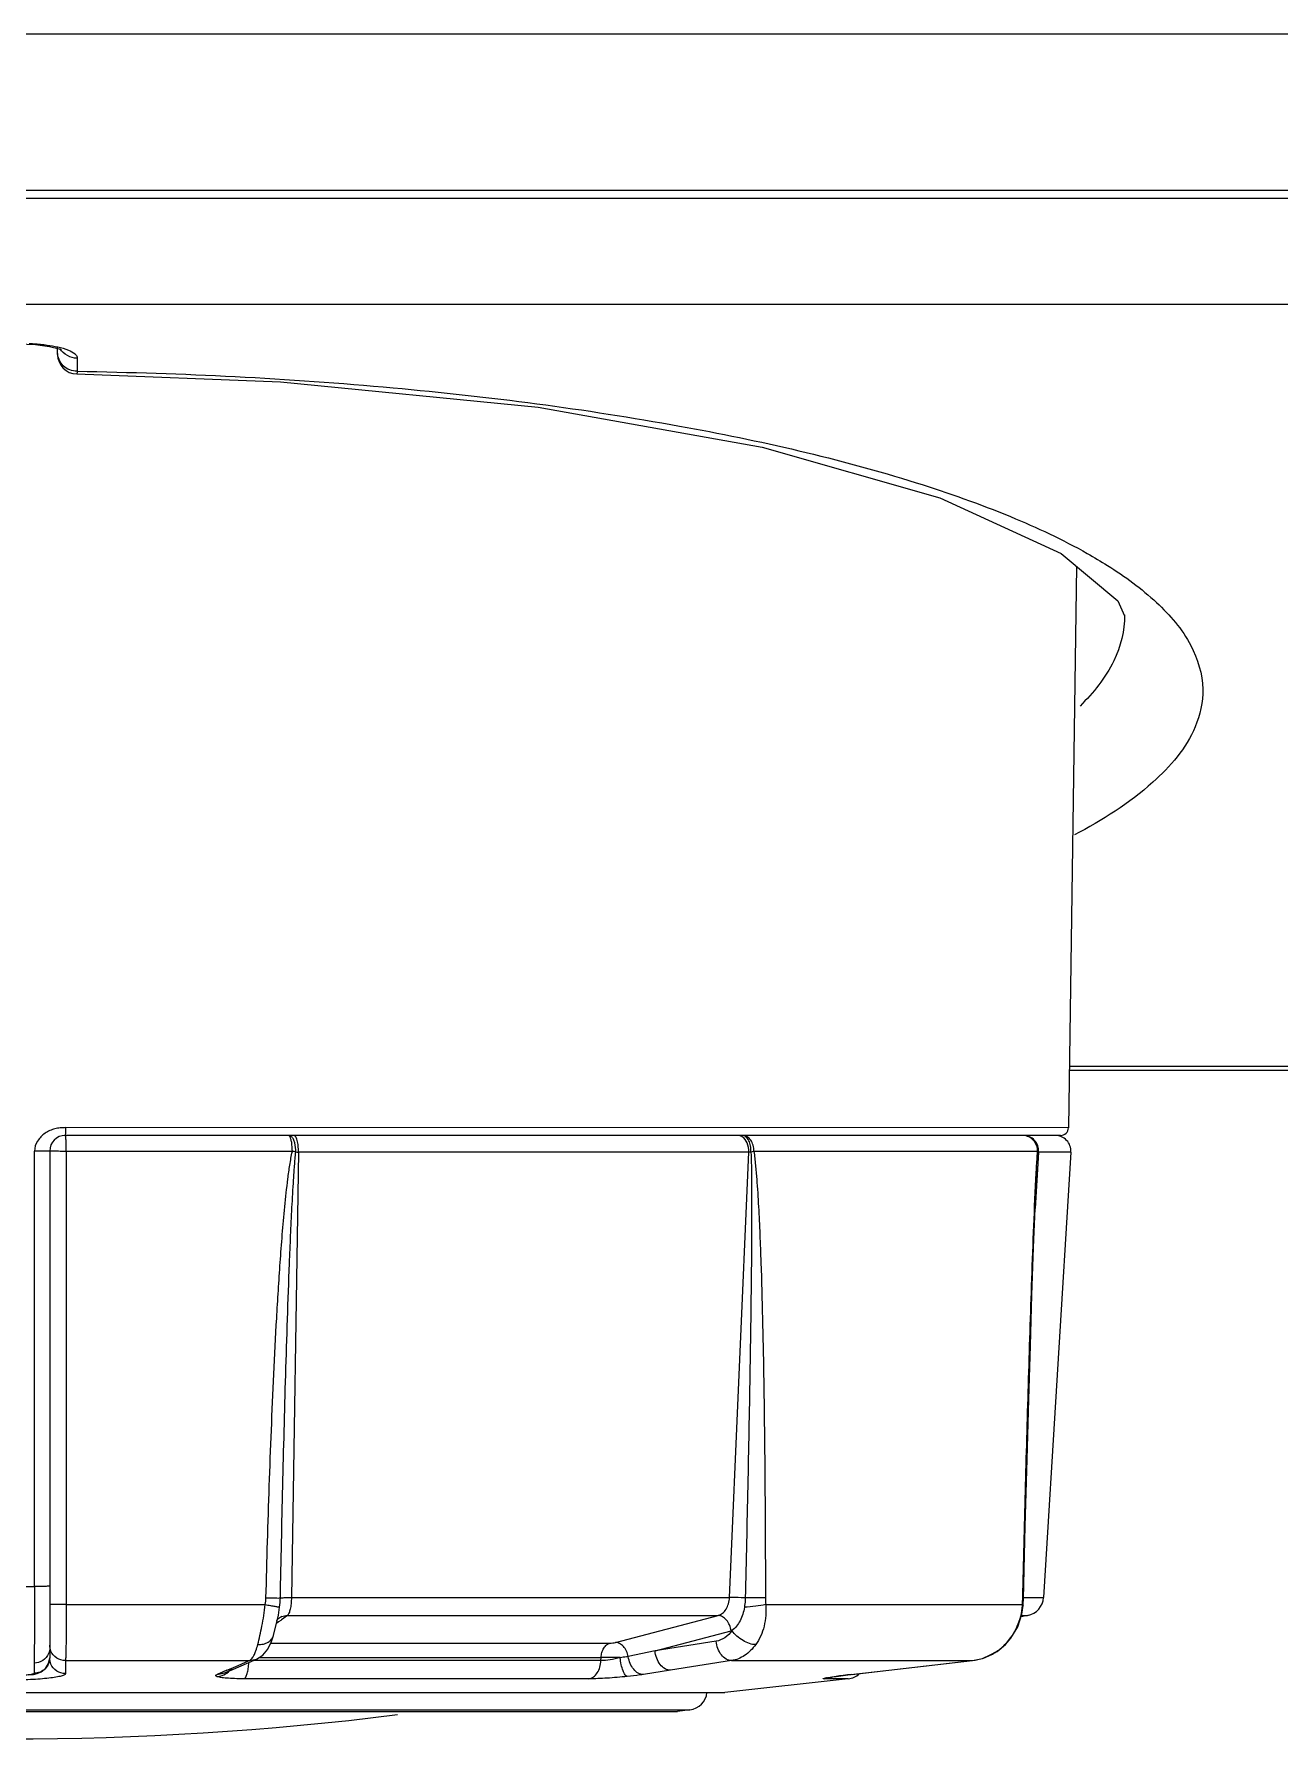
# Model space of a CAD drawing. Header units: millimetres. Extents: x -1538 to 3410, y -1646 to 2016.
# Drawn here: x 349.18 to 381.02, y -1624.49 to -1580.91 of the extents above; entities that cross this region are included whole.
import ezdxf

# ---------------------------------------------------------------- set-up
doc = ezdxf.new("R2010")
doc.units = ezdxf.units.MM
doc.header["$LTSCALE"] = 23.1
doc.layers.get('0').update_dxf_attribs({"linetype": 'CONTINUOUS'})

msp = doc.modelspace()

# ---------------------------------------------------------------- linework, layer by layer
at = {"linetype": 'Continuous'}
for p, q in [((598.434, -1580.914), (-158.566, -1580.914)), ((598.434, -1584.914), (-158.566, -1584.914)), ((523.434, -1585.114), (209.434, -1585.114)), ((522.534, -1587.828), (-85.466, -1587.828)), ((349.784, -1589.101), (349.784, -1588.895)), ((350.284, -1589.188), (350.284, -1589.533)), ((375.828, -1594.513), (375.618, -1608.866)), ((454.316, -1607.407), (375.639, -1607.407)), ((454.316, -1607.304), (375.641, -1607.304)), ((375.418, -1609.064), (349.984, -1609.064)), ((375.618, -1608.866), (349.992, -1608.865)), ((349.194, -1620.592), (349.194, -1609.469)), ((349.584, -1609.464), (349.584, -1622.424)), ((355.784, -1609.471), (350.006, -1609.471)), ((350.006, -1609.471), (350.006, -1621.056)), ((355.94, -1609.488), (355.76, -1620.874)), ((367.449, -1609.488), (355.94, -1609.488)), ((366.956, -1620.874), (367.449, -1609.488)), ((374.829, -1609.471), (367.579, -1609.471)), ((374.855, -1609.488), (374.769, -1610.93)), ((375.68, -1609.488), (374.855, -1609.488)), ((375.68, -1609.488), (374.984, -1620.874)), ((374.468, -1620.906), (374.515, -1619.053)), ((348.534, -1620.592), (349.194, -1620.592)), ((355.76, -1620.874), (366.956, -1620.874)), ((374.45, -1620.883), (374.469, -1620.885)), ((374.462, -1621.042), (374.468, -1620.906)), ((374.469, -1620.874), (374.984, -1620.874)), ((350.006, -1621.056), (355.092, -1621.056)), ((355.425, -1621.331), (355.426, -1621.328)), ((355.426, -1621.328), (355.46, -1621.126)), ((355.486, -1621.459), (355.433, -1621.496)), ((355.446, -1621.403), (355.446, -1621.403)), ((355.508, -1621.443), (355.486, -1621.459)), ((355.659, -1621.335), (355.508, -1621.443)), ((355.659, -1621.335), (366.664, -1621.335)), ((364.041, -1622.022), (366.664, -1621.335)), ((367.884, -1621.056), (374.442, -1621.056)), ((374.576, -1621.335), (374.407, -1621.366)), ((374.418, -1621.335), (374.576, -1621.335)), ((374.442, -1621.056), (374.46, -1621.078)), ((374.46, -1621.078), (374.462, -1621.042)), ((355.301, -1621.85), (355.339, -1621.699)), ((355.301, -1621.85), (355.301, -1621.849)), ((355.433, -1621.496), (355.378, -1621.536)), ((365.054, -1622.237), (366.998, -1621.728)), ((355.234, -1622.041), (363.9, -1622.041)), ((365.054, -1622.237), (364.369, -1622.385)), ((366.617, -1621.992), (365.054, -1622.237)), ((373.614, -1622.342), (373.798, -1622.251)), ((373.793, -1622.256), (374.013, -1622.073)), ((373.993, -1622.079), (374.013, -1622.073)), ((374.013, -1622.073), (374.147, -1621.917)), ((349.184, -1622.553), (349.184, -1622.812)), ((349.987, -1622.489), (354.683, -1622.489)), ((349.987, -1622.489), (349.987, -1622.821)), ((354.049, -1622.804), (354.221, -1622.729)), ((354.111, -1622.734), (354.28, -1622.662)), ((354.111, -1622.734), (354.295, -1622.697)), ((354.221, -1622.729), (354.867, -1622.452)), ((354.28, -1622.662), (354.397, -1622.612)), ((354.397, -1622.612), (354.683, -1622.489)), ((354.683, -1622.489), (354.867, -1622.451)), ((363.671, -1622.487), (354.784, -1622.487)), ((354.934, -1622.409), (363.675, -1622.409)), ((363.671, -1622.487), (363.675, -1622.409)), ((365.447, -1622.734), (364.757, -1622.843)), ((367.01, -1622.489), (365.447, -1622.734)), ((367.01, -1622.489), (373.159, -1622.489)), ((369.983, -1622.855), (371.028, -1622.734)), ((370.084, -1622.843), (371.024, -1622.734)), ((371.024, -1622.734), (373.159, -1622.489)), ((371.024, -1622.734), (371.028, -1622.734)), ((371.028, -1622.734), (373.163, -1622.489)), ((373.159, -1622.489), (373.163, -1622.489)), ((349.265, -1622.817), (349.369, -1622.775)), ((353.862, -1622.843), (354.049, -1622.804)), ((363.365, -1622.953), (354.549, -1622.953)), ((369.992, -1622.953), (366.834, -1623.304)), ((369.992, -1622.953), (369.379, -1622.953)), ((369.444, -1622.929), (369.436, -1622.93)), ((369.65, -1622.897), (369.745, -1622.884)), ((369.666, -1622.894), (369.681, -1622.893)), ((369.666, -1622.894), (369.679, -1622.893)), ((369.745, -1622.884), (369.983, -1622.855)), ((370.084, -1622.843), (370.088, -1622.842)), ((330.234, -1623.304), (366.834, -1623.304)), ((331.123, -1623.747), (365.945, -1623.747)), ((331.438, -1623.786), (365.631, -1623.786)), ((365.509, -1623.794), (331.56, -1623.794)), ((365.631, -1623.786), (365.509, -1623.794)), ((365.945, -1623.747), (365.631, -1623.786))]:
    msp.add_line(p, q, dxfattribs=at)
for points in [[(348.784, -1588.831), (349.22, -1588.849), (349.579, -1588.895)], [(349.579, -1588.895), (349.825, -1588.955), (349.872, -1588.972)], [(350.276, -1589.601), (355.478, -1589.806), (362.063, -1590.453), (367.792, -1591.47), (372.334, -1592.763), (375.436, -1594.186), (376.884, -1595.396), (377.052, -1595.785)], [(374.515, -1619.053), (374.56, -1617.344), (374.603, -1615.818), (374.645, -1614.43), (374.686, -1613.144), (374.729, -1611.927), (374.777, -1610.736), (374.822, -1609.84)], [(355.339, -1621.699), (355.401, -1621.439), (355.426, -1621.328)], [(355.395, -1621.442), (355.387, -1621.461), (355.391, -1621.456)], [(355.391, -1621.456), (355.431, -1621.414), (355.446, -1621.403)], [(374.147, -1621.917), (374.323, -1621.622), (374.43, -1621.298), (374.46, -1621.078)], [(374.242, -1621.759), (374.327, -1621.613), (374.379, -1621.453)], [(354.867, -1622.451), (355.031, -1622.347), (355.16, -1622.193), (355.252, -1622.004), (355.301, -1621.849)], [(373.163, -1622.489), (373.425, -1622.433), (373.793, -1622.256)], [(349.369, -1622.775), (349.475, -1622.692), (349.555, -1622.565), (349.584, -1622.414)], [(349.049, -1622.856), (349.167, -1622.84), (349.265, -1622.817)], [(369.437, -1622.93), (369.435, -1622.931), (369.449, -1622.928), (369.479, -1622.923), (369.524, -1622.916)], [(369.443, -1622.929), (369.46, -1622.926), (369.469, -1622.924)], [(369.524, -1622.916), (369.582, -1622.907), (369.65, -1622.897)]]:
    msp.add_lwpolyline(points, dxfattribs=at)
for centre, radius, start, end in [((350.284, -1589.101), 0.5, 180, 269.1058), ((349.984, -1609.464), 0.4, 90, 180), ((367.156, -1609.299), 0.238, 58.2278, 59.9981), ((367.283, -1609.186), 0.122, 83.6083, 89.9812), ((374.442, -1609.433), 0.369, 86.1248, 89.9928), ((375.281, -1609.464), 0.4, 356.5, 90), ((375.418, -1608.864), 0.2, 270, 359.16), ((354.042, -1619.174), 9.858, 79.2966, 79.8184), ((355.945, -1603.908), 5.58, 269.258, 269.9536), ((367.44, -1604.985), 4.503, 270.1137, 270.8323), ((422.15, -1612.567), 47.407, 176.2749, 176.6463), ((353.259, -1620.844), 2.219, 352.7007, 358.8842), ((369.403, -1620.728), 5.05, 356.2715, 357.2923), ((370.668, -1620.789), 3.783, 357.3126, 358.5793), ((374.485, -1620.843), 0.5, 280.5, 356.5), ((355.657, -1621.697), 0.362, 122.8758, 125.6098), ((355.656, -1621.696), 0.361, 113.3967, 122.8776), ((372.945, -1620.983), 1.499, 356.4607, 357.2024), ((366.877, -1621.267), 0.477, 284.687, 287.496), ((372.993, -1621.102), 1.398, 289.0707, 302.796), ((372.973, -1621.073), 1.433, 302.8366, 315.3918), ((372.93, -1621.03), 1.493, 315.3886, 316.0392), ((349.559, -1622.424), 0.0248, 351.5897, 359.9934), ((367.632, -1654.25), 34.293, 113.22, 113.4477), ((363.569, -1669.202), 46.794, 89.2736, 89.8709), ((373, -1621.117), 1.381, 276.6125, 289.0187), ((367.316, -1653.519), 33.497, 113.4491, 113.6811), ((369.325, -1622.48), 0.476, 276.582, 289.1746), ((371.921, -1639.557), 16.814, 97.037, 97.662), ((372.91, -1647.457), 24.776, 96.5501, 97.0694), ((369.937, -1622.456), 0.5, 276.339, 312.3729), ((365.884, -1623.251), 0.5, 277, 353.8665), ((348.534, -1544.489), 80, 262.8664, 277.1336)]:
    msp.add_arc(centre, radius, start, end, dxfattribs=at)
for points, knots in [([(349.056, -1588.82), (349.096, -1588.822), (349.251, -1588.831), (349.406, -1588.846), (349.52, -1588.862)], [0, 0, 0, 0, 0.259064, 1, 1, 1, 1]), ([(350.284, -1589.533), (350.157, -1589.533), (349.895, -1589.434), (349.784, -1589.174), (349.784, -1589.05)], [0, 0, 0, 0, 0.506129, 1, 1, 1, 1]), ([(349.788, -1588.91), (349.88, -1588.931), (350.034, -1588.973), (350.181, -1589.046), (350.23, -1589.089)], [0, 0, 0, 0, 0.590321, 1, 1, 1, 1]), ([(350.284, -1589.197), (350.198, -1589.197), (350.024, -1589.153), (349.895, -1589.028), (349.851, -1588.955)], [0, 0, 0, 0, 0.503696, 1, 1, 1, 1]), ([(350.23, -1589.089), (350.239, -1589.097), (350.266, -1589.123), (350.286, -1589.161), (350.284, -1589.188)], [0, 0, 0, 0, 0.29845, 1, 1, 1, 1]), ([(350.28, -1589.587), (350.28, -1589.591), (350.279, -1589.594), (350.278, -1589.601), (350.276, -1589.601)], [0, 0, 0, 0, 0.731931, 1, 1, 1, 1]), ([(350.284, -1589.533), (350.284, -1589.539), (350.283, -1589.557), (350.282, -1589.575), (350.28, -1589.587)], [0, 0, 0, 0, 0.31863, 1, 1, 1, 1]), ([(350.284, -1589.533), (352.979, -1589.575), (358.137, -1589.834), (365.313, -1590.757), (370.586, -1591.95), (374.034, -1593.162), (375.47, -1593.833), (376.101, -1594.189)], [0, 0, 0, 0, 0.305969, 0.585444, 0.820643, 0.917734, 1, 1, 1, 1]), ([(376.101, -1594.189), (376.275, -1594.287), (376.897, -1594.657), (377.487, -1595.085), (377.87, -1595.443)], [0, 0, 0, 0, 0.275861, 1, 1, 1, 1]), ([(377.87, -1595.443), (378.212, -1595.763), (378.783, -1596.419), (379.044, -1597.272), (379.051, -1597.658)], [0, 0, 0, 0, 0.547872, 1, 1, 1, 1]), ([(377.051, -1595.761), (377.058, -1596.163), (376.825, -1597.054), (376.256, -1597.752), (375.914, -1598.088)], [0, 0, 0, 0, 0.455802, 1, 1, 1, 1]), ([(379.051, -1597.658), (379.056, -1597.985), (378.848, -1598.917), (377.675, -1600.265), (376.482, -1601.008), (375.771, -1601.385)], [0, 0, 0, 0, 0.189451, 0.533695, 1, 1, 1, 1]), ([(349.992, -1608.865), (349.969, -1608.865), (349.923, -1608.868), (349.83, -1608.872), (349.716, -1608.891), (349.584, -1608.936), (349.422, -1609.027), (349.256, -1609.194), (349.194, -1609.378), (349.194, -1609.469)], [0, 0, 0, 0, 0.062759, 0.125512, 0.250993, 0.376489, 0.502002, 0.751687, 1, 1, 1, 1]), ([(349.984, -1609.064), (349.986, -1609.064), (349.987, -1609.056), (349.989, -1609.047), (349.991, -1609.027), (349.992, -1609.003), (349.993, -1608.973), (349.995, -1608.926), (349.999, -1608.889), (349.995, -1608.863)], [0, 0, 0, 0, 0.021772, 0.079299, 0.171966, 0.295832, 0.446436, 0.619055, 1, 1, 1, 1]), ([(350.006, -1609.471), (350.006, -1609.419), (350.005, -1609.344), (350.003, -1609.248), (350, -1609.187), (349.997, -1609.137), (349.994, -1609.103), (349.991, -1609.082), (349.989, -1609.072), (349.987, -1609.067), (349.985, -1609.064), (349.984, -1609.064)], [0, 0, 0, 0, 0.379303, 0.551362, 0.702529, 0.826972, 0.919764, 0.953193, 0.977556, 0.992872, 1, 1, 1, 1]), ([(355.719, -1609.095), (355.717, -1609.091), (355.709, -1609.08), (355.698, -1609.07), (355.689, -1609.066)], [0, 0, 0, 0, 0.298799, 1, 1, 1, 1]), ([(355.766, -1609.096), (355.761, -1609.091), (355.741, -1609.074), (355.715, -1609.064), (355.696, -1609.064)], [0, 0, 0, 0, 0.281712, 1, 1, 1, 1]), ([(355.784, -1609.471), (355.785, -1609.396), (355.778, -1609.289), (355.75, -1609.164), (355.731, -1609.114), (355.719, -1609.095)], [0, 0, 0, 0, 0.588096, 0.82492, 1, 1, 1, 1]), ([(355.872, -1609.488), (355.875, -1609.409), (355.864, -1609.296), (355.818, -1609.166), (355.785, -1609.115), (355.766, -1609.096)], [0, 0, 0, 0, 0.568519, 0.808255, 1, 1, 1, 1]), ([(355.94, -1609.488), (355.941, -1609.434), (355.937, -1609.334), (355.92, -1609.217), (355.896, -1609.139), (355.876, -1609.094), (355.849, -1609.064), (355.831, -1609.064)], [0, 0, 0, 0, 0.352789, 0.660483, 0.78329, 0.880591, 1, 1, 1, 1]), ([(367.275, -1609.093), (367.267, -1609.088), (367.234, -1609.072), (367.197, -1609.064), (367.17, -1609.064)], [0, 0, 0, 0, 0.25938, 1, 1, 1, 1]), ([(367.449, -1609.488), (367.452, -1609.409), (367.43, -1609.26), (367.338, -1609.132), (367.281, -1609.096)], [0, 0, 0, 0, 0.539662, 1, 1, 1, 1]), ([(367.505, -1609.488), (367.507, -1609.436), (367.5, -1609.337), (367.465, -1609.221), (367.421, -1609.146), (367.375, -1609.093), (367.328, -1609.068), (367.297, -1609.064)], [0, 0, 0, 0, 0.305786, 0.585221, 0.707701, 0.816918, 1, 1, 1, 1]), ([(367.579, -1609.471), (367.58, -1609.419), (367.567, -1609.317), (367.509, -1609.184), (367.417, -1609.089), (367.336, -1609.064), (367.299, -1609.064)], [0, 0, 0, 0, 0.288695, 0.556836, 0.791847, 1, 1, 1, 1]), ([(374.829, -1609.471), (374.83, -1609.421), (374.813, -1609.319), (374.734, -1609.187), (374.614, -1609.094), (374.516, -1609.068), (374.467, -1609.064)], [0, 0, 0, 0, 0.253508, 0.505091, 0.753589, 1, 1, 1, 1]), ([(374.855, -1609.488), (374.858, -1609.434), (374.843, -1609.324), (374.759, -1609.183), (374.627, -1609.086), (374.52, -1609.064), (374.468, -1609.064)], [0, 0, 0, 0, 0.253542, 0.505147, 0.753699, 1, 1, 1, 1]), ([(374.843, -1609.488), (374.848, -1609.407), (374.807, -1609.24), (374.677, -1609.128), (374.603, -1609.096)], [0, 0, 0, 0, 0.500361, 1, 1, 1, 1]), ([(349.584, -1609.464), (349.584, -1609.464), (349.58, -1609.464), (349.576, -1609.465), (349.566, -1609.465), (349.554, -1609.466), (349.537, -1609.466), (349.509, -1609.467), (349.467, -1609.468), (349.409, -1609.468), (349.342, -1609.469), (349.27, -1609.469), (349.22, -1609.47), (349.194, -1609.469)], [0, 0, 0, 0, 0.005022, 0.019417, 0.043119, 0.075969, 0.117738, 0.167967, 0.291715, 0.442778, 0.615655, 0.804104, 1, 1, 1, 1]), ([(350.006, -1609.471), (349.979, -1609.471), (349.926, -1609.471), (349.848, -1609.471), (349.776, -1609.47), (349.713, -1609.469), (349.667, -1609.468), (349.636, -1609.467), (349.618, -1609.467), (349.604, -1609.466), (349.593, -1609.465), (349.588, -1609.464), (349.584, -1609.464), (349.584, -1609.464)], [0, 0, 0, 0, 0.191839, 0.378285, 0.551044, 0.703254, 0.828752, 0.879763, 0.922272, 0.95582, 0.980036, 0.994759, 1, 1, 1, 1]), ([(355.11, -1620.883), (355.135, -1619.93), (355.177, -1618.501), (355.247, -1616.596), (355.309, -1615.167), (355.369, -1613.977), (355.426, -1613.025), (355.473, -1612.312), (355.526, -1611.599), (355.589, -1610.887), (355.652, -1610.294), (355.718, -1609.822), (355.759, -1609.588), (355.784, -1609.471)], [0, 0, 0, 0, 0.249997, 0.374999, 0.500003, 0.625008, 0.687512, 0.750016, 0.812519, 0.875023, 0.937521, 0.968767, 1, 1, 1, 1]), ([(355.478, -1620.887), (355.497, -1619.937), (355.528, -1618.511), (355.575, -1616.611), (355.614, -1615.185), (355.659, -1613.76), (355.701, -1612.573), (355.74, -1611.623), (355.774, -1610.91), (355.807, -1610.317), (355.84, -1609.843), (355.86, -1609.606), (355.872, -1609.488)], [0, 0, 0, 0, 0.249971, 0.37496, 0.499953, 0.62495, 0.749953, 0.812458, 0.874966, 0.937478, 0.968738, 1, 1, 1, 1]), ([(367.505, -1609.488), (367.515, -1609.724), (367.521, -1610.199), (367.523, -1610.911), (367.521, -1611.623), (367.514, -1612.573), (367.499, -1613.76), (367.477, -1615.185), (367.451, -1616.611), (367.413, -1618.511), (367.381, -1619.937), (367.359, -1620.887)], [0, 0, 0, 0, 0.06237, 0.124817, 0.18729, 0.249778, 0.374779, 0.499801, 0.624838, 0.749884, 1, 1, 1, 1]), ([(367.579, -1609.471), (367.573, -1609.473), (367.549, -1609.478), (367.524, -1609.484), (367.505, -1609.488)], [0, 0, 0, 0, 0.235744, 1, 1, 1, 1]), ([(367.579, -1609.471), (367.596, -1609.588), (367.622, -1609.823), (367.662, -1610.295), (367.699, -1610.887), (367.732, -1611.599), (367.768, -1612.55), (367.801, -1613.739), (367.829, -1615.167), (367.849, -1616.596), (367.867, -1618.501), (367.873, -1619.93), (367.874, -1620.883)], [0, 0, 0, 0, 0.030987, 0.062095, 0.124445, 0.186879, 0.249354, 0.374376, 0.499452, 0.62456, 0.749692, 1, 1, 1, 1]), ([(374.795, -1610.019), (374.798, -1609.973), (374.808, -1609.79), (374.819, -1609.608), (374.829, -1609.471)], [0, 0, 0, 0, 0.250999, 1, 1, 1, 1]), ([(374.843, -1609.488), (374.843, -1609.486), (374.84, -1609.479), (374.834, -1609.475), (374.829, -1609.471)], [0, 0, 0, 0, 0.202387, 1, 1, 1, 1]), ([(374.855, -1609.488), (374.853, -1609.488), (374.85, -1609.488), (374.846, -1609.488), (374.843, -1609.488)], [0, 0, 0, 0, 0.358439, 1, 1, 1, 1]), ([(374.45, -1620.883), (374.472, -1619.976), (374.518, -1618.164), (374.594, -1615.445), (374.665, -1613.181), (374.732, -1611.373), (374.771, -1610.469), (374.795, -1610.019)], [0, 0, 0, 0, 0.250267, 0.500475, 0.750542, 0.875438, 1, 1, 1, 1]), ([(349.584, -1620.587), (349.584, -1620.587), (349.58, -1620.587), (349.576, -1620.588), (349.566, -1620.588), (349.554, -1620.589), (349.537, -1620.589), (349.509, -1620.59), (349.467, -1620.591), (349.409, -1620.592), (349.342, -1620.592), (349.27, -1620.592), (349.22, -1620.592), (349.194, -1620.592)], [0, 0, 0, 0, 0.005032, 0.019434, 0.04314, 0.075992, 0.117764, 0.167992, 0.291739, 0.442798, 0.615667, 0.804107, 1, 1, 1, 1]), ([(349.194, -1620.592), (349.194, -1620.829), (349.193, -1621.27), (349.192, -1621.793), (349.19, -1622.143), (349.188, -1622.332), (349.186, -1622.463), (349.185, -1622.53), (349.184, -1622.553)], [0, 0, 0, 0, 0.362272, 0.67502, 0.799623, 0.897297, 0.964837, 1, 1, 1, 1]), ([(355.11, -1620.883), (355.19, -1620.885), (355.296, -1620.887), (355.419, -1620.888), (355.462, -1620.888), (355.478, -1620.887)], [0, 0, 0, 0, 0.649394, 0.871335, 1, 1, 1, 1]), ([(355.478, -1620.887), (355.489, -1620.884), (355.523, -1620.881), (355.584, -1620.877), (355.666, -1620.874), (355.727, -1620.874), (355.76, -1620.874)], [0, 0, 0, 0, 0.130382, 0.35188, 0.64922, 1, 1, 1, 1]), ([(355.76, -1620.874), (355.759, -1620.927), (355.754, -1621.028), (355.734, -1621.164), (355.708, -1621.258), (355.682, -1621.311), (355.667, -1621.329), (355.659, -1621.335)], [0, 0, 0, 0, 0.335603, 0.630604, 0.856822, 0.938787, 1, 1, 1, 1]), ([(366.664, -1621.335), (366.705, -1621.324), (366.785, -1621.282), (366.876, -1621.174), (366.937, -1621.033), (366.954, -1620.928), (366.956, -1620.874)], [0, 0, 0, 0, 0.214912, 0.454092, 0.718658, 1, 1, 1, 1]), ([(367.359, -1620.887), (367.324, -1620.885), (367.189, -1620.878), (367.055, -1620.874), (366.956, -1620.874)], [0, 0, 0, 0, 0.264406, 1, 1, 1, 1]), ([(367.359, -1620.887), (367.359, -1620.907), (367.355, -1620.987), (367.346, -1621.067), (367.337, -1621.126)], [0, 0, 0, 0, 0.252232, 1, 1, 1, 1]), ([(367.874, -1620.883), (367.837, -1620.884), (367.666, -1620.888), (367.494, -1620.888), (367.359, -1620.887)], [0, 0, 0, 0, 0.21354, 1, 1, 1, 1]), ([(350.006, -1621.056), (349.979, -1621.056), (349.926, -1621.056), (349.848, -1621.056), (349.776, -1621.055), (349.713, -1621.054), (349.667, -1621.053), (349.636, -1621.052), (349.618, -1621.052), (349.604, -1621.051), (349.593, -1621.05), (349.588, -1621.049), (349.584, -1621.049), (349.584, -1621.049)], [0, 0, 0, 0, 0.191557, 0.378188, 0.551048, 0.703238, 0.828629, 0.879706, 0.922259, 0.955771, 0.979989, 0.994741, 1, 1, 1, 1]), ([(350.006, -1621.056), (350.006, -1621.228), (350.005, -1621.479), (350.003, -1621.8), (350.001, -1622.008), (349.998, -1622.185), (349.995, -1622.324), (349.991, -1622.421), (349.989, -1622.472), (349.987, -1622.489)], [0, 0, 0, 0, 0.360392, 0.524933, 0.671873, 0.796412, 0.894542, 0.963135, 1, 1, 1, 1]), ([(354.902, -1622.079), (354.942, -1621.924), (355.014, -1621.584), (355.072, -1621.242), (355.092, -1621.056)], [0, 0, 0, 0, 0.461552, 1, 1, 1, 1]), ([(355.092, -1621.056), (355.137, -1621.064), (355.22, -1621.078), (355.329, -1621.098), (355.407, -1621.114), (355.447, -1621.121), (355.46, -1621.126)], [0, 0, 0, 0, 0.366328, 0.672208, 0.889603, 1, 1, 1, 1]), ([(366.998, -1621.728), (366.991, -1621.677), (366.964, -1621.577), (366.888, -1621.45), (366.786, -1621.36), (366.703, -1621.335), (366.664, -1621.335)], [0, 0, 0, 0, 0.2809, 0.550166, 0.790885, 1, 1, 1, 1]), ([(367.337, -1621.126), (367.318, -1621.246), (367.252, -1621.469), (367.106, -1621.657), (367.02, -1621.722)], [0, 0, 0, 0, 0.530301, 1, 1, 1, 1]), ([(367.884, -1621.056), (367.8, -1621.076), (367.618, -1621.105), (367.434, -1621.121), (367.337, -1621.126)], [0, 0, 0, 0, 0.469986, 1, 1, 1, 1]), ([(367.884, -1621.056), (367.896, -1621.241), (367.874, -1621.603), (367.727, -1621.94), (367.626, -1622.079)], [0, 0, 0, 0, 0.518698, 1, 1, 1, 1]), ([(374.005, -1622.067), (374.132, -1621.935), (374.34, -1621.623), (374.43, -1621.259), (374.441, -1621.076)], [0, 0, 0, 0, 0.498777, 1, 1, 1, 1]), ([(354.902, -1622.079), (354.949, -1622.08), (355.04, -1622.071), (355.162, -1622.026), (355.256, -1621.952), (355.292, -1621.884), (355.301, -1621.85)], [0, 0, 0, 0, 0.288104, 0.550601, 0.784654, 1, 1, 1, 1]), ([(367.02, -1621.722), (366.969, -1621.792), (366.852, -1621.914), (366.694, -1621.98), (366.617, -1621.992)], [0, 0, 0, 0, 0.526322, 1, 1, 1, 1]), ([(367.626, -1622.079), (367.574, -1622.08), (367.459, -1622.057), (367.295, -1621.98), (367.142, -1621.867), (367.055, -1621.772), (367.02, -1621.722)], [0, 0, 0, 0, 0.216362, 0.473639, 0.74517, 1, 1, 1, 1]), ([(349.554, -1622.308), (349.524, -1622.379), (349.42, -1622.507), (349.262, -1622.553), (349.184, -1622.553)], [0, 0, 0, 0, 0.499278, 1, 1, 1, 1]), ([(349.987, -1622.489), (349.909, -1622.489), (349.75, -1622.443), (349.645, -1622.316), (349.615, -1622.244)], [0, 0, 0, 0, 0.500868, 1, 1, 1, 1]), ([(354.772, -1622.404), (354.778, -1622.396), (354.803, -1622.356), (354.823, -1622.313), (354.837, -1622.279)], [0, 0, 0, 0, 0.222718, 1, 1, 1, 1]), ([(354.837, -1622.279), (354.843, -1622.264), (354.868, -1622.199), (354.888, -1622.131), (354.902, -1622.079)], [0, 0, 0, 0, 0.227568, 1, 1, 1, 1]), ([(363.675, -1622.409), (363.677, -1622.366), (363.69, -1622.282), (363.737, -1622.17), (363.807, -1622.084), (363.869, -1622.049), (363.9, -1622.041)], [0, 0, 0, 0, 0.283976, 0.550284, 0.788683, 1, 1, 1, 1]), ([(363.9, -1622.041), (363.924, -1622.041), (363.971, -1622.036), (364.018, -1622.028), (364.041, -1622.022)], [0, 0, 0, 0, 0.503, 1, 1, 1, 1]), ([(364.369, -1622.385), (364.36, -1622.336), (364.33, -1622.244), (364.254, -1622.126), (364.156, -1622.045), (364.077, -1622.022), (364.041, -1622.022)], [0, 0, 0, 0, 0.282225, 0.550377, 0.790155, 1, 1, 1, 1]), ([(365.447, -1622.734), (365.4, -1622.735), (365.296, -1622.704), (365.173, -1622.59), (365.086, -1622.428), (365.059, -1622.302), (365.054, -1622.237)], [0, 0, 0, 0, 0.208913, 0.44738, 0.716066, 1, 1, 1, 1]), ([(367.01, -1622.489), (366.962, -1622.489), (366.859, -1622.458), (366.736, -1622.344), (366.649, -1622.182), (366.622, -1622.057), (366.617, -1621.992)], [0, 0, 0, 0, 0.208918, 0.44739, 0.716074, 1, 1, 1, 1]), ([(367.626, -1622.079), (367.548, -1622.186), (367.368, -1622.37), (367.128, -1622.471), (367.01, -1622.489)], [0, 0, 0, 0, 0.525725, 1, 1, 1, 1]), ([(349.584, -1622.414), (349.584, -1622.465), (349.563, -1622.57), (349.474, -1622.702), (349.341, -1622.791), (349.236, -1622.812), (349.184, -1622.812)], [0, 0, 0, 0, 0.249425, 0.499188, 0.749426, 1, 1, 1, 1]), ([(349.987, -1622.821), (349.909, -1622.822), (349.75, -1622.776), (349.645, -1622.648), (349.615, -1622.577)], [0, 0, 0, 0, 0.500867, 1, 1, 1, 1]), ([(354.549, -1622.953), (354.568, -1622.945), (354.603, -1622.899), (354.636, -1622.809), (354.661, -1622.683), (354.67, -1622.588), (354.672, -1622.537)], [0, 0, 0, 0, 0.138356, 0.359004, 0.654302, 1, 1, 1, 1]), ([(354.683, -1622.489), (354.691, -1622.486), (354.727, -1622.465), (354.754, -1622.432), (354.772, -1622.404)], [0, 0, 0, 0, 0.210871, 1, 1, 1, 1]), ([(363.365, -1622.953), (363.406, -1622.946), (363.49, -1622.908), (363.586, -1622.8), (363.651, -1622.654), (363.669, -1622.544), (363.671, -1622.487)], [0, 0, 0, 0, 0.20971, 0.446411, 0.713162, 1, 1, 1, 1]), ([(364.163, -1622.413), (364.077, -1622.435), (363.915, -1622.469), (363.749, -1622.487), (363.671, -1622.487)], [0, 0, 0, 0, 0.531491, 1, 1, 1, 1]), ([(364.369, -1622.385), (364.354, -1622.387), (364.285, -1622.398), (364.216, -1622.407), (364.163, -1622.413)], [0, 0, 0, 0, 0.221368, 1, 1, 1, 1]), ([(364.345, -1622.894), (364.334, -1622.893), (364.313, -1622.88), (364.285, -1622.849), (364.258, -1622.802), (364.222, -1622.717), (364.186, -1622.586), (364.169, -1622.473), (364.163, -1622.413)], [0, 0, 0, 0, 0.057679, 0.135001, 0.235351, 0.35787, 0.657537, 1, 1, 1, 1]), ([(364.757, -1622.843), (364.712, -1622.843), (364.614, -1622.815), (364.496, -1622.711), (364.409, -1622.562), (364.378, -1622.446), (364.369, -1622.385)], [0, 0, 0, 0, 0.209316, 0.446873, 0.714616, 1, 1, 1, 1]), ([(349.184, -1622.812), (349.184, -1622.817), (349.164, -1622.829), (349.129, -1622.838), (349.068, -1622.85), (348.989, -1622.859), (348.891, -1622.866), (348.738, -1622.874), (348.534, -1622.878), (348.33, -1622.874), (348.177, -1622.866), (348.08, -1622.859), (348, -1622.85), (347.939, -1622.838), (347.905, -1622.829), (347.884, -1622.817), (347.884, -1622.812)], [0, 0, 0, 0, 0.013448, 0.042858, 0.089042, 0.150666, 0.225561, 0.310955, 0.5, 0.689044, 0.774438, 0.849332, 0.910957, 0.95714, 0.986553, 1, 1, 1, 1]), ([(349.987, -1622.821), (349.987, -1622.835), (349.96, -1622.854), (349.922, -1622.87), (349.873, -1622.885), (349.812, -1622.899), (349.708, -1622.919), (349.55, -1622.94), (349.332, -1622.961), (348.99, -1622.982), (348.72, -1622.988), (348.534, -1622.988)], [0, 0, 0, 0, 0.028394, 0.053983, 0.087931, 0.130189, 0.18051, 0.303642, 0.453088, 0.62333, 1, 1, 1, 1]), ([(353.856, -1622.894), (353.852, -1622.893), (353.845, -1622.889), (353.836, -1622.883), (353.83, -1622.877), (353.828, -1622.866), (353.841, -1622.852), (353.853, -1622.846), (353.862, -1622.843)], [0, 0, 0, 0, 0.166264, 0.295583, 0.393854, 0.474796, 0.669729, 1, 1, 1, 1]), ([(353.856, -1622.894), (353.901, -1622.892), (353.962, -1622.88), (354.018, -1622.858), (354.032, -1622.851)], [0, 0, 0, 0, 0.747918, 1, 1, 1, 1]), ([(354.549, -1622.953), (354.469, -1622.953), (354.32, -1622.951), (354.12, -1622.94), (353.982, -1622.925), (353.9, -1622.909), (353.869, -1622.9), (353.856, -1622.894)], [0, 0, 0, 0, 0.345653, 0.639352, 0.861686, 0.941817, 1, 1, 1, 1]), ([(364.345, -1622.894), (364.171, -1622.912), (363.845, -1622.939), (363.518, -1622.953), (363.365, -1622.953)], [0, 0, 0, 0, 0.532271, 1, 1, 1, 1]), ([(364.757, -1622.843), (364.726, -1622.847), (364.589, -1622.867), (364.452, -1622.883), (364.345, -1622.894)], [0, 0, 0, 0, 0.221333, 1, 1, 1, 1]), ([(369.379, -1622.953), (369.376, -1622.953), (369.37, -1622.953), (369.362, -1622.952), (369.356, -1622.952), (369.352, -1622.951), (369.35, -1622.949), (369.354, -1622.947), (369.357, -1622.946), (369.364, -1622.944), (369.373, -1622.941), (369.389, -1622.937), (369.416, -1622.932), (369.454, -1622.926), (369.483, -1622.921), (369.499, -1622.919)], [0, 0, 0, 0, 0.057998, 0.102846, 0.13457, 0.153454, 0.161816, 0.174224, 0.198906, 0.23665, 0.28753, 0.351487, 0.518146, 0.735011, 1, 1, 1, 1]), ([(369.499, -1622.919), (369.511, -1622.917), (369.567, -1622.908), (369.623, -1622.9), (369.666, -1622.894)], [0, 0, 0, 0, 0.219655, 1, 1, 1, 1])]:
    msp.add_open_spline(points, degree=3, knots=knots, dxfattribs=at)
for points in [[(349.52, -1588.862), (349.61, -1588.875), (349.699, -1588.89), (349.788, -1588.91)], [(355.689, -1609.066), (355.686, -1609.065), (355.681, -1609.064), (355.677, -1609.064)], [(374.603, -1609.096), (374.554, -1609.075), (374.499, -1609.064), (374.445, -1609.064)], [(355.092, -1621.056), (355.102, -1620.999), (355.109, -1620.941), (355.11, -1620.883)], [(367.874, -1620.883), (367.874, -1620.941), (367.878, -1620.999), (367.884, -1621.056)], [(355.513, -1621.365), (355.558, -1621.345), (355.609, -1621.335), (355.659, -1621.335)], [(349.584, -1622.155), (349.584, -1622.207), (349.574, -1622.26), (349.554, -1622.308)], [(349.615, -1622.244), (349.595, -1622.196), (349.584, -1622.143), (349.584, -1622.091)], [(349.615, -1622.577), (349.595, -1622.529), (349.584, -1622.476), (349.584, -1622.424)], [(354.032, -1622.851), (354.088, -1622.826), (354.14, -1622.789), (354.182, -1622.746)]]:
    msp.add_open_spline(points, degree=3, dxfattribs=at)

doc.saveas('drawing.dxf')
